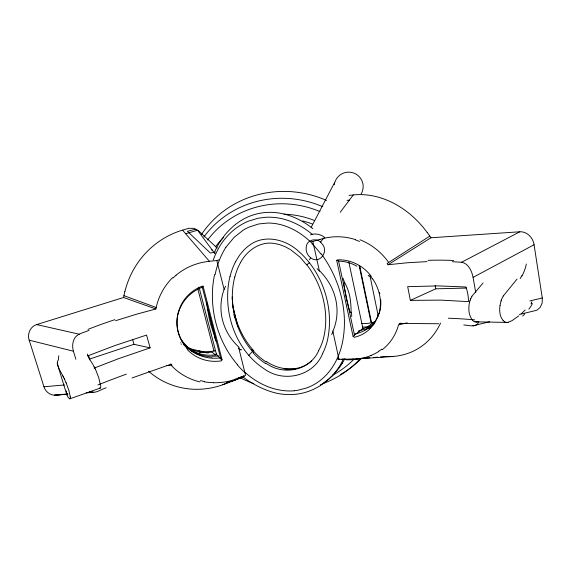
<?xml version="1.0" encoding="UTF-8"?>
<svg xmlns="http://www.w3.org/2000/svg" width="571" height="571" viewBox="0 0 571 571"><rect width="100%" height="100%" fill="white"/><g stroke="black" fill="none" stroke-linecap="round" stroke-linejoin="round"><path stroke-width="0.86" d="M500.01 305.442C499.268 310.517 499.596 316.313 503.065 320.388M124.799 291.617L123.536 297.498L36.68 324.585C30.313 326.434 27.03 334.078 29.178 340.166L43.96 386.767C45.594 392.541 52.047 396.574 57.928 394.847M214.596 274.622C211.884 287.106 211.734 300.096 213.74 312.694A118.483 113.9 -31.8 0 0 216.566 325.42C220.649 339.774 227.693 353.321 237.45 364.648M469.59 302.052C468.313 307.919 468.37 314.7 472.146 319.681M172.535 277.699A60.983 60.383 -4.4 0 0 156.183 307.505L155.89 308.968L136.655 314.171L115.563 320.709M230.006 276.321C221.926 310.024 234.724 349.58 264.237 368.866C283.394 383.098 313.5 376.36 322.658 353.549M234.752 276.949C228.072 303.165 235.459 332.565 253.517 352.65M178.566 311.773L178.181 313.172A38.985 37.386 -28.5 0 0 187.731 348.132M378.951 313.515L378.616 314.628A2.848 1.634 18.5 0 1 378.973 313.636M501.045 300.917L501.274 300.232M401.02 323.115L399.814 323.429L399.372 324.735L407.13 322.801M478.819 321.723C476.685 328.339 468.67 325.063 463.78 324.999M214.196 252.946C221.883 234.545 237.408 218.4 257.285 213.804A57.378 56.172 52.4 0 1 275.693 212.605C289.354 213.975 302.237 220.099 312.851 228.657M309.439 259.848L310.653 257.757A10.842 10.235 42.5 0 1 306.242 247.15C306.591 239.17 317.976 237.215 321.951 243.731C329.267 251.147 319.681 264.98 310.653 257.757M225.516 286.278L224.16 289.533L216.809 260.533L209.364 261.268L182.556 230.134A81.289 76.557 -60.8 0 0 124.906 291.645M334.37 182.991L311.224 227.279M342.957 359.801C333.314 381.05 310.653 395.917 287.12 394.44C271.075 394.425 252.953 384.633 242.511 376.646M344.77 358.809L342.307 363.235M235.502 261.811L239.62 255.116L243.953 249.977A42.004 40.948 40.6 0 1 248.849 245.73C263.495 234.081 284.529 238.942 297.634 250.419C323.022 272.16 334.899 308.982 327.154 341.508A72.089 66.186 27.3 0 1 322.608 353.528M318.661 350.73C309.796 370.943 282.809 375.911 265.843 363.077M240.505 262.617C246.815 250.533 260.19 241.098 274.223 243.439M471.874 296.235L483.059 283.009M503.287 295.971L517.048 279.069M199.65 352.928L200.771 351.279A43.432 41.676 -44.2 0 0 215.074 350.801M225.902 247.286L234.131 237.329L243.003 230.306A50.94 49.905 54.5 0 1 248.713 227.222L258.606 223.982L267.792 223.033A50.598 49.513 54.5 0 1 277.178 223.889C290.625 226.394 302.666 233.989 312.28 243.524M339.524 367.481L331.751 376.546M340.245 212.255L353.271 194.939A84.222 67.749 58.2 0 1 427.194 232.54M525.206 309.974L521.116 313.886M172.913 278.07L176.082 275.215M218.821 259.884L216.837 260.526M373.769 324.242L373.391 324.571M290.925 249.927L299.939 257.093L306.627 264.873L309.518 262.731M311.231 361.243L311.68 360.865M373.134 324.785L369.159 327.647L364.769 329.91M248.806 355.405L252.239 351.715A2.505 0.699 -42.5 0 0 252.303 351.301L252.553 349.423L251.49 349.445M354.577 335.113L362.892 328.453L348.788 261.846M518.739 315.877L512.13 320.588L508.083 322.308M310.324 361.978C297.755 372.385 279.076 370.265 266.293 361.429M366.032 327.918L372.363 323.193M381.835 349.152L378.666 351.258M519.36 314.471L536.761 310.267L540.223 307.369L542.157 303.015L542.314 298.24L534.071 244.745C533.128 237.9 527.112 231.355 519.86 231.776L430.941 237.764L429.813 236.123L387.117 263.467L388.08 264.73L407.58 262.739L427.079 261.625M388.08 264.73L430.941 237.764M475.693 292.316L473.081 277.363L534.071 244.745M519.86 231.776L461.604 262.232L452.389 261.725M243.646 376.203L235.859 379.829L222.769 384.733L242.175 376.767L241.704 376.939M410.356 300.375L440.976 300.118L468.47 301.638A32.654 22.348 63.4 0 0 465.886 286.999L438.335 285.9L407.68 286.663L410.356 300.375L435.78 288.819L466.671 288.062M242.932 376.439L243.46 376.21M243.767 376.153L244.938 375.654M89.062 330.274C83.873 332.829 76.4 333.457 73.973 339.602C72.36 343.228 72.289 347.439 73.423 351.215L75.886 359.295M94.229 368.067L118.882 358.552L150.13 347.86L146.547 335.063L115.085 345.491L87.484 355.983M67 395.161L68.349 397.666L69.776 398.836L100.039 388.166A19.542 2.784 75.1 0 0 100.282 388.044M106.177 387.802C100.831 389.236 95.207 394.433 89.483 391.435M228.336 381.849L226.537 382.563L234.189 380.414L244.288 376.589M229.249 381.492L230.163 381.135M232.019 380.4L232.954 380.036M234.845 379.287L235.802 378.916M237.729 378.152L238.707 377.766M240.677 376.996L241.669 376.603M238.699 378.095L241.069 377.181M310.453 234.845C315.249 232.947 320.852 234.31 324.763 237.493M132.072 377.952L171.064 364.191L172.085 365.183L166.853 365.547M202.327 286.485L203.083 286.214L222.119 359.93L221.348 360.044M89.312 359.159L133.978 344.306L150.13 347.86M317.105 268.67L319.46 271.246L312.858 241.49L319.867 239.342M214.375 354.769L216.844 354.013M185.654 233.739L197.045 230.377M312.858 241.49L311.238 241.633M182.556 230.134L188.708 228.343L194.004 228.314L197.666 230.399L214.932 253.702M242.183 376.453L243.71 376.018M489.647 321.737L472.874 325.834M529.881 300.931L542.279 297.962M477.791 321.766L476.771 321.951M99.975 388.194L99.275 388.023M353.899 336.562L353.149 336.719L336.712 260.369L337.504 260.34M215.253 252.161L210.342 253.003L187.395 231.298L195.46 229.221L198.751 230.962L217.265 248.071M349.031 195.41L353.271 194.939M346.961 200.378L349.359 200.135M64.444 384.968L43.96 386.767M57.571 394.939L65.551 394.24M67.521 394.061L54.481 395.189L66.786 394.283M89.94 392.248L93.23 391.992M59.384 394.575L63.153 394.29M86.128 392.855L92.288 392.398M354.07 358.873L342.443 359.359M355.833 358.752L369.894 357.753M373.405 357.496L377.802 357.189M380.436 356.996L386.588 356.561M352.671 359.245L393.44 356.404M170.294 364.234L171.064 364.191M362.706 327.076L368.759 326.826M399.814 323.429L438.742 323.75M508.083 322.294A26.758 12.369 84.4 0 1 507.005 322.415L475.086 321.816M342.243 359.352L341.208 359.316M507.005 322.401L506.249 322.337A17.48 8.187 88.1 0 1 504.371 321.63M211.998 357.125L202.027 355.476L192.855 351.422M339.674 359.223L341.294 359.323M339.488 359.209L337.896 359.002M347.047 359.373L344.756 359.23M344.499 359.209L343.25 359.095M338.931 359.173L332.8 330.98M461.604 262.232C468.52 263.474 471.832 271.168 473.081 277.363M338.475 359.138L337.882 359.066M342.315 358.981L343.157 359.088M274.837 243.531L279.462 244.566M204.318 381.471L200.293 380.679M36.68 324.585L79.226 334.206M200.771 351.279L191.235 348.988L187.966 347.611A38.485 36.551 -51.1 0 1 184.076 344.948M29.178 340.166L73.423 351.215M202.12 351.922L199.051 350.815M280.033 244.745L285.286 246.786L290.318 249.534M241.319 349.645L240.948 349.488M355.469 239.891L359.509 241.426M123.536 297.498L155.89 308.968M123.914 295.678L156.254 307.519M189.329 348.389L184.868 345.034A109.81 47.714 70.3 0 1 183.534 343.892M193.084 351.993L191.663 351.129A184.768 83.109 72.2 0 1 187.531 347.932L185.418 346.169M192.249 351.058L186.646 347.125M187.431 347.132L183.976 344.484M216.516 354.627A37.151 35.509 -43.6 0 1 191.413 350.066L188.023 347.582M221.969 359.823L220.849 358.931L202.198 286.885M312.558 234.595C302.851 226.416 291.217 220.242 278.648 218.029A57.642 56.365 51.3 0 0 265.551 217.28L257.828 218.286L248.385 221.184A57.964 56.729 51.6 0 0 240.327 225.309C232.761 229.97 226.359 236.394 221.348 243.71A90.04 88.062 23.8 0 0 213.247 259.912M211.87 351.964L215.645 355.055M245.423 372.713C255.779 381.906 268.627 388.687 282.459 390.471A48.114 42.625 9.9 0 0 294.343 390.792M220.77 358.859L216.509 354.591L199.051 287.327M183.584 344.227L187.595 348.267A2.734 1.092 -48.7 0 1 187.723 349.131L186.888 348.274M253.795 350.808C240.491 336.176 233.118 316.641 232.14 296.984M370.829 276.814L372.371 278.912M306.798 264.708C322.465 285.329 329.852 313.236 323.422 338.646A66.243 60.662 27.6 0 1 318.611 350.694M427.272 232.483L429.813 236.123M321.252 253.81C340.53 279.861 349.438 314.535 341.572 346.34A89.29 81.068 31 0 1 337.561 357.696C332.786 368.702 324.749 378.466 314.264 384.44A49.377 43.703 10.2 0 1 306.349 388.023L297.941 390.229A45.53 40.113 9.7 0 1 294.329 390.707M343.985 283.851A16.98 8.394 86.5 0 0 344.206 286.128L346.34 298.433L349.345 310.067A19.2 9.421 87.1 0 0 349.845 311.516C352.207 317.319 350.487 300.46 350.344 299.854A31.184 15.952 87.3 0 0 348.76 292.445C348.71 291.774 343.771 278.027 343.992 283.851M93.152 364.805L89.333 358.731L87.356 354.134M62.567 375.297L59.02 368.809L57.157 363.156M63.01 376.103L63.574 377.203M64.245 378.559L64.502 379.094M95.521 369.38L98.74 377.652L100.446 385.239M66.129 382.77L68.898 390.493L70.14 396.217M343.014 278.263L344.62 282.602M66.9 394.896L57.321 363.913M132.586 339.41L133.978 344.306M211.891 249.606L212.184 250.626M191.385 350.109L191.663 351.129M89.69 359.816L88.755 356.133M197.652 288.255L213.982 351.044M232.725 305.985L237.929 326.726M233.917 314.414L234.781 317.861M238.735 347.832L245.573 375.39M214.46 334.563L208.436 311.345A15.31 2.505 73.1 0 0 207.801 309.239L207.28 307.89L209.207 318.39A30.384 5.175 72.9 0 0 211.077 325.62L215.06 337.839L214.86 336.426A17.316 2.812 72.9 0 0 214.56 335.02L214.525 334.87M338.453 260.547L354.491 335.191M66.579 393.804L66.265 390.949M359.816 266.507L371.386 321.98M359.202 265.829L370.964 322.165M369.815 275.094L378.238 315.97M435.159 285.471L435.78 288.819M361.115 358.716A101.924 97.441 22.6 0 1 340.402 374.54M201.327 234.688A101.924 97.441 22.6 0 1 326.548 200.435M360.415 358.524A99.561 95.014 22.6 0 1 322.123 383.905M253.831 383.676A99.561 95.014 22.6 0 1 239.535 377.345M203.854 236.986A99.561 95.014 22.6 0 1 322.786 206.709M215.445 246.843A84.793 80.875 22.6 0 1 223.689 237.379M284.008 214.211A84.793 80.875 22.6 0 1 314.55 220.542M354.034 359.18A94.964 90.589 22.6 0 1 332.85 375.054M207.666 239.991A94.964 90.589 22.6 0 1 319.988 211.57M302.673 220.913A79.547 75.907 22.6 0 1 312.401 224.046M295.614 368.916A82.659 79.041 22.6 0 1 284.037 368.937M440.541 323.107A84.344 67.799 58.1 0 1 386.596 356.604M398.672 324.442A62.41 53.317 46.7 0 1 382.292 349.695M360.051 239.777A62.453 58.513 59 0 1 388.63 262.36M338.61 261.133A39.335 35.188 49.1 0 1 356.968 266.2M359.459 267.699A39.335 35.188 49.1 0 1 360.665 268.513M368.302 275.329A39.335 35.188 49.1 0 1 369.259 276.45M378.609 314.956A39.32 33.86 24.2 0 1 354.241 334.149M364.312 329.181A38.7 32.212 13.9 0 1 358.174 331.059M338.482 260.576A3.455 1.742 36.7 0 1 336.74 260.29M379.501 292.452A39.97 34.76 47.2 0 1 379.808 293.672M380.75 299.796A39.97 34.76 47.2 0 1 379.087 313.693M353.171 336.662A3.369 0.564 -53.7 0 1 354.555 335.063M374.961 322.658A36.887 31.334 52.4 0 1 372.385 323.272M370.194 327.847A37.5 31.569 52.6 0 1 368.374 328.639M374.012 324.028A38.2 32.19 52.8 0 1 362.906 328.489M374.812 321.808A44.745 38.057 53.4 0 1 361.807 323.536M378.83 351.465A61.026 52.032 26.4 0 1 371.071 355.398M371.107 355.447A63.659 53.61 23.3 0 1 346.219 359.801M319.903 239.456A62.817 59.769 69.7 0 1 355.54 239.642M337.454 259.862A39.849 37.593 55.7 0 1 371.336 276.443M372.606 278.762A41.312 36.38 48.1 0 1 379.016 313.543M378.145 314.45A39.849 35.052 44.1 0 1 354.156 337.318M428.136 260.333A253.845 111.552 -19.5 0 1 453.631 260.497M448.356 318.211A254.102 68.898 -8.4 0 1 474.658 319.881M319.767 270.961A57.257 52.475 33.5 0 1 332.972 331.059M332.943 331.994A7.202 1.72 -73.9 0 1 331.601 334.435M222.776 384.768A81.417 76.614 -60.5 0 1 148.596 371.243M199.936 381.906A60.89 57.956 -31.4 0 1 171.536 365.683M178.73 311.816A38.385 37.279 -22.1 0 1 202.298 287.256M220.627 357.86A38.328 34.781 -6.5 0 1 187.923 347.975M218.607 355.89A37.665 32.376 -2 0 1 212.048 356.183M186.332 345.762A38.907 37.094 0.3 0 1 181.842 340.473M208.322 352.992A43.275 40.498 -61.9 0 1 202.134 351.872M211.884 352.036A35.773 34.239 -42.9 0 1 189.372 348.317M199.422 354.812A36.48 34.831 -43.5 0 1 194.661 352.757M213.518 382.67A59.512 54.024 -9.6 0 1 204.24 381.813M239.17 378.238A62.096 55.458 -8.3 0 1 213.518 382.727M176.046 275.165A61.333 61.111 9.1 0 1 209.371 261.34M202.213 286.178A38.899 38.45 3.4 0 0 178.081 313.201L177.545 315.592A40.32 38.899 -26.2 0 0 186.96 348.21M221.455 360.836A38.885 37.258 -21.6 0 1 187.259 349.545M203.083 286.107A3.355 0.821 -64.1 0 1 202.355 286.842M88.041 329.353A248.856 114.293 -13.3 0 1 114.828 319.681M97.869 385.004A249.47 57.835 -17.6 0 1 126.419 374.112M180.729 342.286A16.366 0.814 37.7 0 1 180.829 342.35M192.591 351.429A20.328 3.055 28.4 0 1 191.963 351.051M181.392 344.27A24.232 6.98 33.3 0 1 180.936 343.856M239.192 347.361A57.221 54.688 1.3 0 1 224.046 289.497M241.005 350.03A7.066 3.719 49.5 0 1 238.514 348.217M334.285 184.768A14.482 14.389 -17.1 0 1 339.795 175.197A14.411 14.325 -16.1 0 1 346.233 172.371A14.71 14.618 -15.7 0 1 350.53 172.285A14.453 14.361 -15.9 0 1 355.933 174.098L357.068 174.812A14.553 14.461 -14.6 0 1 362.492 182.242A14.411 14.318 -15.2 0 1 363.013 188.509A14.482 14.389 -17.1 0 1 361.165 193.819M320.488 242.097A6.017 0.856 -49.3 0 1 324.721 237.336M245.237 372.892A92.259 87.87 -4 0 1 237.279 364.783M312.002 243.803A90.082 83.259 43.6 0 1 320.916 254.045M215.117 274.73A85.336 83.573 21.7 0 1 225.859 247.257M351.458 312.109A109.182 98.476 40 0 1 351.729 316.548M230.084 276.343A69.162 67.292 16.7 0 1 235.516 261.818M234.845 276.971A64.059 62.446 15.5 0 1 240.484 262.603M265.515 363.527A63.024 59.969 1.2 0 1 253.203 352.907M331.594 376.41A64.659 58.156 12.3 0 1 323.479 382.927M321.359 384.283A64.659 58.156 12.3 0 1 320.274 384.925M342.279 363.22A82.41 75.272 22 0 1 339.495 367.46M265.958 361.878A65.065 61.989 1.2 0 1 253.481 351.065M207.43 308.319A114.114 110.481 -16.5 0 1 206.88 302.901M216.166 341.258A110.888 106.877 -21.1 0 1 214.475 337.218M58.342 360.365A243.496 77.849 -20.1 0 1 58.82 355.726M57.535 363.077A244.045 79.89 -11.7 0 1 57.414 360.751M62.667 375.568A21.448 1.513 67.2 0 1 63.11 376.389M63.624 377.36A16.859 1.57 68.7 0 1 64.287 378.716M64.566 379.408A14.817 1.535 69.2 0 1 65.501 381.478A15.56 1.82 69.6 0 1 66.129 382.984M70.183 396.324A15.403 1.906 72.2 0 1 70.254 397.544M70.347 397.816A15.952 1.92 72.6 0 1 70.147 398.637M70.005 398.779A24.425 2.727 75.7 0 1 69.762 398.779M67.713 394.875A241.319 52.182 -22.8 0 1 67.678 393.369M93.359 365.483A15.995 1.706 67.6 0 1 94.329 367.267M94.201 366.839A13.897 1.734 68.8 0 1 94.836 368.095M94.807 367.931A13.147 1.784 69.3 0 1 95.528 369.451M100.71 385.832A13.875 2.234 71.6 0 1 100.453 387.909M526.305 264.023A243.31 85.871 -8.5 0 1 522.015 275.936M521.908 275.6A243.781 76.957 -15.8 0 1 520.145 278.555M503.301 296.028A23.497 9.757 -85.9 0 0 502.687 297.113L501.966 298.497A18.472 8.108 -87.5 0 0 501.295 300.267M501.095 300.988A16.231 7.295 -88 0 0 500.41 303.608A17.051 7.88 -88.5 0 0 500.075 305.485M504.379 321.566A16.873 7.951 88.6 0 1 503.058 320.417M524.713 313.971A241.326 66.008 -3.2 0 1 522.701 316.006M532.4 303.544A237.486 47.836 -15.6 0 1 528.832 309.168M531.615 302.901A244.438 47.279 -17 0 1 531.087 303.836M531.901 301.745A231.969 44.417 -17.4 0 1 531.237 303.001M470.79 298.719A17.301 7.723 -86.5 0 1 471.932 296.413M470.154 300.225A15.032 6.988 -87.7 0 1 470.74 298.619M469.612 302.066A14.225 6.759 -88.2 0 1 470.126 300.182M475.086 321.88A15.017 7.502 89.3 0 1 472.096 319.86M476.771 321.944A21.141 10.264 85.1 0 1 475.786 321.965"/></g></svg>
